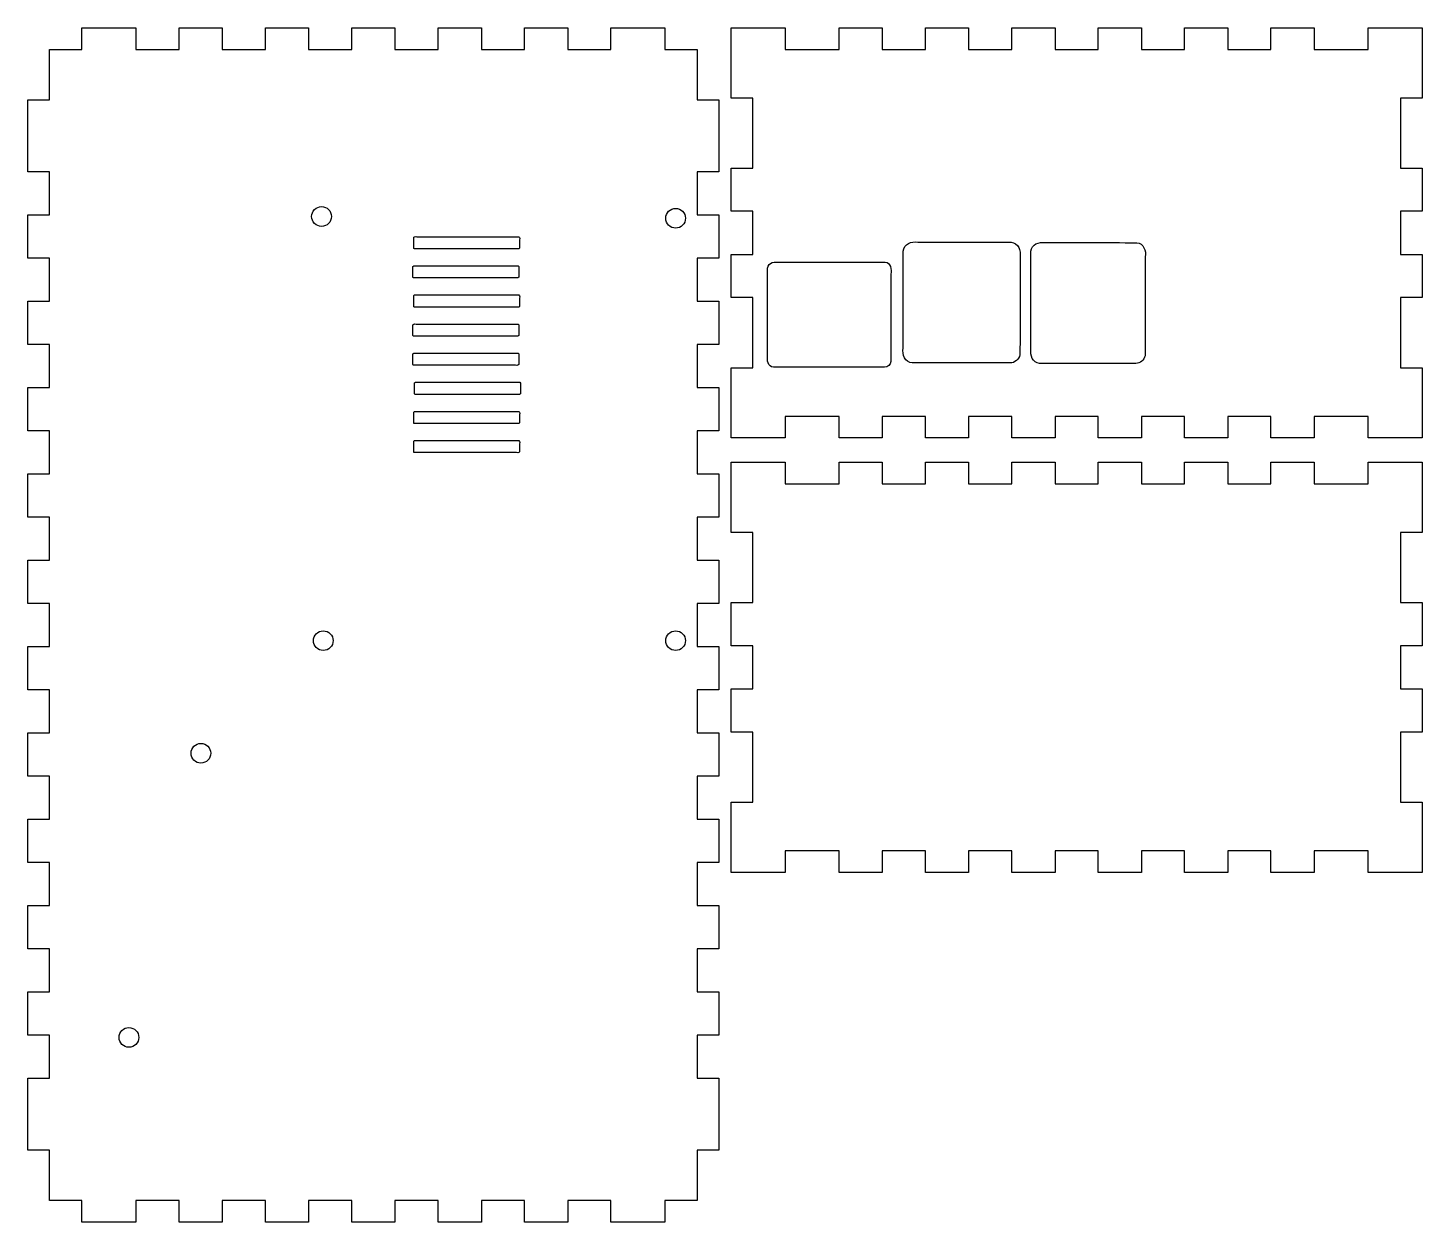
# Model space of a CAD drawing. Extents: x 0 to 409, y 1 to 167.
# Drawn here: x 215.7 to 409.4, y 0.6 to 166.6 of the extents above; entities that cross this region are included whole.
import ezdxf

# ---------------------------------------------------------------- set-up
doc = ezdxf.new("R2010")
doc.units = 0
doc.layers.get('0').update_dxf_attribs({"linetype": 'CONTINUOUS'})
doc.layers.add('Imprimir', color=7, linetype='CONTINUOUS')

msp = doc.modelspace()

# ---------------------------------------------------------------- linework, layer by layer
at = {"color": 5}
for points in [[(346.41917, 109.614382), (340.419154, 109.614382), (340.419154, 112.614376), (334.419166, 112.614376), (334.419166, 109.614382), (328.41915, 109.614382), (328.41915, 112.614376), (320.91915, 112.614376), (320.91915, 109.614382), (313.419123, 109.614382), (313.419123, 119.364369), (316.419145, 119.364369), (316.419145, 129.114385), (313.419123, 129.114385), (313.419123, 135.114401), (316.419145, 135.114401), (316.419145, 141.114389), (313.419123, 141.114389), (313.419123, 147.114406), (316.419145, 147.114406), (316.419145, 156.864421), (313.419123, 156.864421), (313.419123, 166.614409), (320.91915, 166.614409), (320.91915, 163.614415), (328.41915, 163.614415), (328.41915, 166.614409), (334.419166, 166.614409), (334.419166, 163.614415), (340.419154, 163.614415), (340.419154, 166.614409), (346.41917, 166.614409), (346.41917, 163.614415), (352.419158, 163.614415), (352.419158, 166.614409), (358.419174, 166.614409), (358.419174, 163.614415), (364.41919, 163.614415), (364.41919, 166.614409), (370.419178, 166.614409), (370.419178, 163.614415), (376.419195, 163.614415), (376.419195, 166.614409), (382.419183, 166.614409), (382.419183, 163.614415), (388.419227, 163.614415), (388.419227, 166.614409), (394.419243, 166.614409), (394.419243, 163.614415), (401.919214, 163.614415), (401.919214, 166.614409), (409.419213, 166.614409), (409.419213, 156.864421), (406.419219, 156.864421), (406.419219, 147.114406), (409.419213, 147.114406), (409.419213, 141.114389), (406.419219, 141.114389), (406.419219, 135.114401), (409.419213, 135.114401), (409.419213, 129.114385), (406.419219, 129.114385), (406.419219, 119.364369), (409.419213, 119.364369), (409.419213, 109.614382), (401.919214, 109.614382), (401.919214, 112.614376), (394.419243, 112.614376), (394.419243, 109.614382), (388.419227, 109.614382), (388.419227, 112.614376), (382.419183, 112.614376), (382.419183, 109.614382), (376.419195, 109.614382), (376.419195, 112.614376), (370.419178, 112.614376), (370.419178, 109.614382), (364.41919, 109.614382), (364.41919, 112.614376), (358.419174, 112.614376), (358.419174, 109.614382), (352.419158, 109.614382), (352.419158, 112.614376), (346.41917, 112.614376), (346.41917, 109.614382)], [(334.714794, 119.433387), (334.714794, 119.43339)], [(352.168799, 120.042738), (352.16877, 120.042736)], [(369.633444, 119.974824), (369.633444, 119.974833)], [(340.419182, 106.229668), (346.41917, 106.229668), (346.41917, 103.229646), (352.419186, 103.229646), (352.419186, 106.229668), (358.419174, 106.229668), (358.419174, 103.229646), (364.41919, 103.229646), (364.41919, 106.229668), (370.419207, 106.229668), (370.419207, 103.229646), (376.419195, 103.229646), (376.419195, 106.229668), (382.419211, 106.229668), (382.419211, 103.229646), (388.419199, 103.229646), (388.419199, 106.229668), (394.419215, 106.229668), (394.419215, 103.229646), (401.919242, 103.229646), (401.919242, 106.229668), (409.419242, 106.229668), (409.419242, 96.479652), (406.419219, 96.479652), (406.419219, 86.729637), (409.419242, 86.729637), (409.419242, 80.729612), (406.419219, 80.729612), (406.419219, 74.729624), (409.419242, 74.729624), (409.419242, 68.729608), (406.419219, 68.729608), (406.419219, 58.979595), (409.419242, 58.979595), (409.419242, 49.229607), (401.919242, 49.229607), (401.919242, 52.229601), (394.419215, 52.229601), (394.419215, 49.229607), (388.419199, 49.229607), (388.419199, 52.229601), (382.419211, 52.229601), (382.419211, 49.229607), (376.419195, 49.229607), (376.419195, 52.229601), (370.419207, 52.229601), (370.419207, 49.229607), (364.41919, 49.229607), (364.41919, 52.229601), (358.419174, 52.229601), (358.419174, 49.229607), (352.419186, 49.229607), (352.419186, 52.229601), (346.41917, 52.229601), (346.41917, 49.229607), (340.419182, 49.229607), (340.419182, 52.229601), (334.419166, 52.229601), (334.419166, 49.229607), (328.41915, 49.229607), (328.41915, 52.229601), (320.91915, 52.229601), (320.91915, 49.229607), (313.419151, 49.229607), (313.419151, 58.979595), (316.419145, 58.979595), (316.419145, 68.729608), (313.419151, 68.729608), (313.419151, 74.729624), (316.419145, 74.729624), (316.419145, 80.729612), (313.419151, 80.729612), (313.419151, 86.729637), (316.419145, 86.729637), (316.419145, 96.479652), (313.419151, 96.479652), (313.419151, 106.229668), (320.91915, 106.229668), (320.91915, 103.229646), (328.41915, 103.229646), (328.41915, 106.229668), (334.419166, 106.229668), (334.419166, 103.229646), (340.419182, 103.229646), (340.419182, 106.229668)]]:
    msp.add_lwpolyline(points, close=True, dxfattribs=at)
for points in [[(337.329695, 135.574333), (337.389442, 136.566215), (338.499365, 136.983895), (339.358168, 136.826708)], [(339.358168, 136.826708), (343.676026, 136.82287), (347.993942, 136.836191), (352.311801, 136.81985)], [(352.311801, 136.81985), (353.310444, 136.759334), (353.721557, 135.640565), (353.56419, 134.778681)], [(355.082997, 135.571026), (355.140712, 136.524358), (356.21135, 136.908104), (357.031234, 136.758826)], [(357.031234, 136.758826), (361.27721, 136.755185), (365.523187, 136.7678), (369.769136, 136.752306)], [(369.769136, 136.752306), (370.733715, 136.693288), (371.106333, 135.607935), (370.956981, 134.782945)], [(318.490854, 133.230232), (318.554439, 134.075166), (319.561916, 134.118005), (320.205693, 134.051795)], [(320.205693, 134.051795), (325.073349, 134.049255), (329.941005, 134.058004), (334.808661, 134.04728)], [(334.808661, 134.04728), (335.624904, 133.990296), (335.702825, 133.022505), (335.630238, 132.391643)], [(337.322922, 122.091073), (337.326873, 126.585491), (337.313326, 131.079927), (337.329695, 135.574333)], [(353.56419, 134.778681), (353.549232, 130.241713), (353.596307, 125.701664), (353.540201, 121.166624)], [(355.076506, 121.950995), (355.080175, 126.491003), (355.067475, 131.03103), (355.082997, 135.571026)], [(370.956981, 134.782945), (370.942588, 130.20258), (370.987376, 125.619294), (370.934121, 121.040758)], [(318.486338, 121.09374), (318.489161, 125.139237), (318.48013, 129.184743), (318.490854, 133.230232)], [(335.630238, 132.391643), (335.627416, 128.346145), (335.636447, 124.300639), (335.625722, 120.25515)], [(338.575283, 120.049904), (337.57664, 120.110429), (337.165555, 121.229198), (337.322922, 122.091073)], [(319.307916, 119.438103), (318.491672, 119.495086), (318.413751, 120.462877), (318.486338, 121.09374)], [(335.625722, 120.25515), (335.591856, 119.801969), (335.168438, 119.421756), (334.714794, 119.433387)], [(353.540201, 121.166624), (353.424067, 120.532072), (352.816442, 120.026093), (352.168799, 120.042738)], [(356.264351, 119.981635), (355.299772, 120.040653), (354.927154, 121.126006), (355.076506, 121.950995)], [(370.934121, 121.040758), (370.823998, 120.438916), (370.2477, 119.959037), (369.633444, 119.974824)], [(334.714794, 119.43339), (329.579168, 119.436522), (324.443542, 119.427096), (319.307916, 119.438103)], [(352.16877, 120.042736), (347.637608, 120.047533), (343.106417, 120.033168), (338.575283, 120.049904)], [(369.633444, 119.974833), (365.17707, 119.979377), (360.720696, 119.965774), (356.264351, 119.981635)]]:
    msp.add_open_spline(points, degree=3, dxfattribs=at)
at = {"layer": 'Imprimir', "color": 5}
for points in [[(248.72573, 166.614437), (254.725746, 166.614437), (254.725746, 163.614435), (260.725734, 163.614435), (260.725734, 166.614437), (266.72575, 166.614437), (266.72575, 163.614435), (272.725766, 163.614435), (272.725766, 166.614437), (278.725754, 166.614437), (278.725754, 163.614435), (284.725759, 163.614435), (284.725759, 166.614437), (290.725747, 166.614437), (290.725747, 163.614435), (296.725792, 163.614435), (296.725792, 166.614437), (304.225791, 166.614437), (304.225791, 163.614435), (308.725796, 163.614435), (308.725796, 156.614429), (311.725818, 156.614429), (311.725818, 146.614421), (308.725796, 146.614421), (308.725796, 140.614416), (311.725818, 140.614416), (311.725818, 134.614411), (308.725796, 134.614411), (308.725796, 128.614406), (311.725818, 128.614406), (311.725818, 122.614401), (308.725796, 122.614401), (308.725796, 116.614396), (311.725818, 116.614396), (311.725818, 110.614391), (308.725796, 110.614391), (308.725796, 104.614386), (311.725818, 104.614386), (311.725818, 98.614381), (308.725796, 98.614381), (308.725796, 92.614376), (311.725818, 92.614376), (311.725818, 86.614371), (308.725796, 86.614371), (308.725796, 80.614366), (311.725818, 80.614366), (311.725818, 74.614361), (308.725796, 74.614361), (308.725796, 68.614357), (311.725818, 68.614357), (311.725818, 62.614352), (308.725796, 62.614352), (308.725796, 56.614347), (311.725818, 56.614347), (311.725818, 50.614342), (308.725796, 50.614342), (308.725796, 44.614337), (311.725818, 44.614337), (311.725818, 38.614332), (308.725796, 38.614332), (308.725796, 32.614327), (311.725818, 32.614327), (311.725818, 26.614319), (308.725796, 26.614319), (308.725796, 20.614314), (311.725818, 20.614314), (311.725818, 10.614303), (308.725796, 10.614303), (308.725796, 3.6143), (304.225791, 3.6143), (304.225791, 0.614295), (296.725792, 0.614295), (296.725792, 3.6143), (290.725747, 3.6143), (290.725747, 0.614295), (284.725759, 0.614295), (284.725759, 3.6143), (278.725754, 3.6143), (278.725754, 0.614295), (272.725766, 0.614295), (272.725766, 3.6143), (266.72575, 3.6143), (266.72575, 0.614295), (260.725734, 0.614295), (260.725734, 3.6143), (254.725746, 3.6143), (254.725746, 0.614295), (248.72573, 0.614295), (248.72573, 3.6143), (242.72573, 3.6143), (242.72573, 0.614295), (236.725714, 0.614295), (236.725714, 3.6143), (230.725698, 3.6143), (230.725698, 0.614295), (223.225699, 0.614295), (223.225699, 3.6143), (218.725694, 3.6143), (218.725694, 10.614303), (215.7257, 10.614303), (215.7257, 20.614314), (218.725694, 20.614314), (218.725694, 26.614319), (215.7257, 26.614319), (215.7257, 32.614327), (218.725694, 32.614327), (218.725694, 38.614332), (215.7257, 38.614332), (215.7257, 44.614337), (218.725694, 44.614337), (218.725694, 50.614342), (215.7257, 50.614342), (215.7257, 56.614347), (218.725694, 56.614347), (218.725694, 62.614352), (215.7257, 62.614352), (215.7257, 68.614357), (218.725694, 68.614357), (218.725694, 74.614361), (215.7257, 74.614361), (215.7257, 80.614366), (218.725694, 80.614366), (218.725694, 86.614371), (215.7257, 86.614371), (215.7257, 92.614376), (218.725694, 92.614376), (218.725694, 98.614381), (215.7257, 98.614381), (215.7257, 104.614386), (218.725694, 104.614386), (218.725694, 110.614391), (215.7257, 110.614391), (215.7257, 116.614396), (218.725694, 116.614396), (218.725694, 122.614401), (215.7257, 122.614401), (215.7257, 128.614406), (218.725694, 128.614406), (218.725694, 134.614411), (215.7257, 134.614411), (215.7257, 140.614416), (218.725694, 140.614416), (218.725694, 146.614421), (215.7257, 146.614421), (215.7257, 156.614429), (218.725694, 156.614429), (218.725694, 163.614435), (223.225699, 163.614435), (223.225699, 166.614437), (230.725698, 166.614437), (230.725698, 163.614435), (236.725714, 163.614435), (236.725714, 166.614437), (242.72573, 166.614437), (242.72573, 163.614435), (248.72573, 163.614435), (248.72573, 166.614437)], [(256.519099, 141.764418), (256.519099, 141.764418)], [(305.713892, 141.523279), (305.713892, 141.523279)], [(269.421396, 135.903458), (269.356538, 135.930241), (269.329755, 135.995084), (269.329758, 135.995076)], [(269.300802, 131.855773), (269.235967, 131.882556), (269.209184, 131.947402), (269.209184, 131.947402), (269.209193, 131.947397)], [(269.421396, 127.808105), (269.356538, 127.834888), (269.329755, 127.899732), (269.329758, 127.899726)], [(269.300802, 123.760438), (269.235967, 123.787221), (269.209184, 123.852064), (269.209184, 123.852064), (269.209193, 123.852058)], [(269.300802, 119.71277), (269.235967, 119.739553), (269.209184, 119.804396), (269.209184, 119.804396), (269.209193, 119.804388)], [(269.541961, 115.665108), (269.477129, 115.691891), (269.450346, 115.756734), (269.450352, 115.756728)], [(269.421396, 111.617437), (269.356538, 111.64422), (269.329755, 111.709066), (269.329758, 111.709061)], [(269.421396, 107.569778), (269.356538, 107.596561), (269.329755, 107.661407), (269.329758, 107.661398)], [(256.760258, 82.806322), (256.760258, 82.806322)], [(305.713892, 82.806322), (305.713892, 82.806322)], [(239.762707, 67.15879), (239.762707, 67.15879)], [(229.762699, 27.658756), (229.762699, 27.658756)]]:
    msp.add_lwpolyline(points, close=True, dxfattribs=at)
for points in [[(255.550808, 141.363364), (255.807615, 141.620155), (256.15592, 141.764419), (256.519099, 141.764418)], [(256.519099, 141.764418), (257.275369, 141.764404), (257.88844, 141.151357), (257.888441, 140.395129)], [(304.745601, 141.122224), (305.002408, 141.379016), (305.350712, 141.523279), (305.713892, 141.523279)], [(305.713892, 141.523279), (306.077072, 141.523279), (306.425376, 141.379016), (306.682183, 141.122224)], [(255.149728, 140.395129), (255.149729, 140.758288), (255.294001, 141.106572), (255.550808, 141.363364)], [(255.550807, 139.426893), (255.294, 139.683685), (255.149728, 140.03197), (255.149728, 140.395129)], [(257.888441, 140.395129), (257.888442, 139.6389), (257.27537, 139.025851), (256.519099, 139.025838)], [(304.344522, 140.153987), (304.344521, 140.517146), (304.488794, 140.865431), (304.745601, 141.122224)], [(304.745602, 139.185753), (304.488795, 139.442544), (304.344522, 139.790828), (304.344522, 140.153987)], [(307.083262, 140.153987), (307.083262, 139.790828), (306.938989, 139.442544), (306.682182, 139.185753)], [(306.682183, 141.122224), (306.93899, 140.865431), (307.083263, 140.517146), (307.083262, 140.153987)], [(256.519099, 139.025838), (256.155919, 139.025837), (255.807614, 139.170101), (255.550807, 139.426893)], [(269.329758, 137.4998), (269.448475, 137.676694), (269.733799, 137.555855), (269.9286, 137.591418)], [(269.9286, 137.591418), (274.601844, 137.591418), (279.275088, 137.591418), (283.948322, 137.591418)], [(283.948322, 137.591418), (284.125275, 137.472738), (284.004399, 137.187388), (284.039959, 136.992596)], [(305.713892, 138.784699), (305.350713, 138.784698), (305.002408, 138.928961), (304.745602, 139.185753)], [(306.682182, 139.185753), (306.425376, 138.928961), (306.077071, 138.784698), (305.713892, 138.784699)], [(269.329758, 135.995076), (269.329758, 136.49665), (269.329758, 136.998226), (269.329758, 137.4998)], [(283.44114, 135.903458), (278.767884, 135.903458), (274.09464, 135.903458), (269.421396, 135.903458)], [(284.039959, 135.995076), (283.921256, 135.818182), (283.63593, 135.939021), (283.44114, 135.903458)], [(284.039959, 136.992596), (284.039959, 136.66009), (284.039959, 136.327582), (284.039959, 135.995076)], [(269.209193, 133.452115), (269.327887, 133.629021), (269.613216, 133.50817), (269.808006, 133.543736)], [(269.209193, 131.947397), (269.209193, 132.448971), (269.209193, 132.950541), (269.209193, 133.452115)], [(283.320575, 131.855773), (278.647311, 131.855773), (273.974055, 131.855773), (269.300802, 131.855773)], [(269.808006, 133.543736), (274.481259, 133.543736), (279.154515, 133.543736), (283.827756, 133.543736)], [(283.919394, 131.947397), (283.800691, 131.770494), (283.515364, 131.891336), (283.320575, 131.855773)], [(283.827756, 133.543736), (284.00471, 133.425056), (283.883834, 133.139704), (283.919394, 132.944911)], [(283.919394, 132.944911), (283.919394, 132.612405), (283.919394, 132.279902), (283.919394, 131.947397)], [(269.329758, 129.404447), (269.448472, 129.581347), (269.733799, 129.460505), (269.9286, 129.496068)], [(269.329758, 127.899726), (269.329758, 128.4013), (269.329758, 128.902874), (269.329758, 129.404447)], [(269.9286, 129.496068), (274.601844, 129.496068), (279.275088, 129.496068), (283.948322, 129.496068)], [(284.039959, 127.899726), (283.921256, 127.722826), (283.63593, 127.843668), (283.44114, 127.808105)], [(283.948322, 129.496068), (284.125275, 129.377388), (284.004399, 129.092036), (284.039959, 128.897243)], [(284.039959, 128.897243), (284.039959, 128.564738), (284.039959, 128.232232), (284.039959, 127.899726)], [(283.44114, 127.808105), (278.767884, 127.808105), (274.09464, 127.808105), (269.421396, 127.808105)], [(269.209193, 125.35678), (269.327892, 125.533679), (269.613216, 125.412832), (269.808006, 125.448397)], [(269.209193, 123.852058), (269.209193, 124.353632), (269.209193, 124.855206), (269.209193, 125.35678)], [(269.808006, 125.448397), (274.481259, 125.448397), (279.154515, 125.448397), (283.827756, 125.448397)], [(283.827756, 125.448397), (284.00471, 125.329717), (283.883834, 125.044368), (283.919394, 124.849576)], [(283.919394, 124.849576), (283.919394, 124.51707), (283.919394, 124.184564), (283.919394, 123.852058)], [(283.320575, 123.760438), (278.647311, 123.760438), (273.974055, 123.760438), (269.300802, 123.760438)], [(283.919394, 123.852058), (283.800691, 123.675159), (283.515364, 123.796), (283.320575, 123.760438)], [(269.209193, 121.309112), (269.327892, 121.486012), (269.613216, 121.365164), (269.808006, 121.40073)], [(269.209193, 119.804388), (269.209193, 120.305961), (269.209193, 120.807538), (269.209193, 121.309112)], [(269.808006, 121.40073), (274.481259, 121.40073), (279.154515, 121.40073), (283.827756, 121.40073)], [(283.827756, 121.40073), (284.00471, 121.28205), (283.883834, 120.9967), (283.919394, 120.801908)], [(283.919394, 120.801908), (283.919394, 120.469402), (283.919394, 120.136893), (283.919394, 119.804388)], [(283.320575, 119.71277), (278.647311, 119.71277), (273.974055, 119.71277), (269.300802, 119.71277)], [(283.919394, 119.804388), (283.800691, 119.627494), (283.515364, 119.748333), (283.320575, 119.71277)], [(269.450352, 117.261447), (269.569043, 117.438355), (269.854375, 117.317505), (270.049162, 117.35307)], [(269.450352, 115.756728), (269.450352, 116.258302), (269.450352, 116.759873), (269.450352, 117.261447)], [(270.049162, 117.35307), (274.722418, 117.35307), (279.395671, 117.35307), (284.068915, 117.35307)], [(284.068915, 117.35307), (284.245812, 117.234351), (284.124964, 116.949038), (284.160524, 116.754246)], [(284.160524, 116.754246), (284.160524, 116.42174), (284.160524, 116.089234), (284.160524, 115.756728)], [(283.561734, 115.665108), (278.888469, 115.665108), (274.215217, 115.665108), (269.541961, 115.665108)], [(284.160524, 115.756728), (284.04185, 115.579823), (283.756523, 115.700673), (283.561734, 115.665108)], [(269.329758, 113.213779), (269.448469, 113.390682), (269.733799, 113.26984), (269.9286, 113.305403)], [(269.329758, 111.709061), (269.329758, 112.210634), (269.329758, 112.712205), (269.329758, 113.213779)], [(269.9286, 113.305403), (274.601844, 113.305403), (279.275088, 113.305403), (283.948322, 113.305403)], [(283.948322, 113.305403), (284.125275, 113.18672), (284.004399, 112.90137), (284.039959, 112.706575)], [(284.039959, 112.706575), (284.039959, 112.374069), (284.039959, 112.041566), (284.039959, 111.709061)], [(283.44114, 111.617437), (278.767884, 111.617437), (274.09464, 111.617437), (269.421396, 111.617437)], [(284.039959, 111.709061), (283.921256, 111.532158), (283.63593, 111.653), (283.44114, 111.617437)], [(269.329758, 109.16612), (269.448475, 109.343019), (269.733799, 109.222178), (269.9286, 109.25774)], [(269.329758, 107.661398), (269.329758, 108.162972), (269.329758, 108.664546), (269.329758, 109.16612)], [(269.9286, 109.25774), (274.601844, 109.25774), (279.275088, 109.25774), (283.948322, 109.25774)], [(283.948322, 109.25774), (284.125275, 109.139057), (284.004399, 108.853711), (284.039959, 108.658916)], [(284.039959, 108.658916), (284.039959, 108.32641), (284.039959, 107.993904), (284.039959, 107.661398)], [(283.44114, 107.569778), (278.767884, 107.569778), (274.09464, 107.569778), (269.421396, 107.569778)], [(284.039959, 107.661398), (283.921256, 107.484499), (283.63593, 107.605341), (283.44114, 107.569778)], [(255.390887, 81.437033), (255.390887, 81.800192), (255.53516, 82.148476), (255.791967, 82.405267)], [(255.791966, 80.468797), (255.535159, 80.725589), (255.390887, 81.073874), (255.390887, 81.437033)], [(255.791967, 82.405267), (256.048774, 82.662059), (256.397078, 82.806322), (256.760258, 82.806322)], [(256.760258, 82.806322), (257.516528, 82.806308), (258.129599, 82.193261), (258.1296, 81.437033)], [(258.1296, 81.437033), (258.1296, 80.680804), (257.516529, 80.067755), (256.760258, 80.067741)], [(304.745601, 80.468797), (304.488794, 80.725589), (304.344521, 81.073874), (304.344522, 81.437033)], [(304.344522, 81.437033), (304.344522, 81.800192), (304.488795, 82.148476), (304.745602, 82.405267)], [(304.745602, 82.405267), (305.002408, 82.662059), (305.350713, 82.806322), (305.713892, 82.806322)], [(305.713892, 82.806322), (306.077071, 82.806322), (306.425376, 82.662059), (306.682182, 82.405267)], [(306.682182, 82.405267), (306.938989, 82.148476), (307.083262, 81.800192), (307.083262, 81.437033)], [(307.083262, 81.437033), (307.083263, 81.073874), (306.93899, 80.725589), (306.682183, 80.468797)], [(256.760258, 80.067741), (256.397078, 80.067741), (256.048773, 80.212004), (255.791966, 80.468797)], [(305.713892, 80.067741), (305.350712, 80.067741), (305.002408, 80.212004), (304.745601, 80.468797)], [(306.682183, 80.468797), (306.425376, 80.212004), (306.077072, 80.067741), (305.713892, 80.067741)], [(238.393337, 65.789501), (238.393337, 66.15266), (238.53761, 66.500944), (238.794417, 66.757736)], [(238.794417, 66.757736), (239.051224, 67.014527), (239.399528, 67.158791), (239.762707, 67.15879)], [(239.762707, 67.15879), (240.518978, 67.158776), (241.132049, 66.545729), (241.13205, 65.789501)], [(238.794416, 64.821265), (238.537609, 65.078057), (238.393337, 65.426342), (238.393337, 65.789501)], [(239.762707, 64.42021), (239.399528, 64.420209), (239.051223, 64.564473), (238.794416, 64.821265)], [(241.13205, 65.789501), (241.13205, 65.033272), (240.518979, 64.420223), (239.762707, 64.42021)], [(228.393329, 26.289467), (228.393329, 26.652626), (228.537602, 27.00091), (228.794409, 27.257702)], [(228.794409, 27.257702), (229.051216, 27.514493), (229.39952, 27.658757), (229.762699, 27.658756)], [(229.762699, 27.658756), (230.518969, 27.658742), (231.13204, 27.045695), (231.132041, 26.289467)], [(228.794408, 25.321231), (228.537601, 25.578023), (228.393328, 25.926308), (228.393329, 26.289467)], [(229.762699, 24.920176), (229.39952, 24.920175), (229.051215, 25.064439), (228.794408, 25.321231)], [(231.132041, 26.289467), (231.132042, 25.533238), (230.51897, 24.92019), (229.762699, 24.920176)]]:
    msp.add_open_spline(points, degree=3, dxfattribs=at)

doc.saveas('drawing.dxf')
